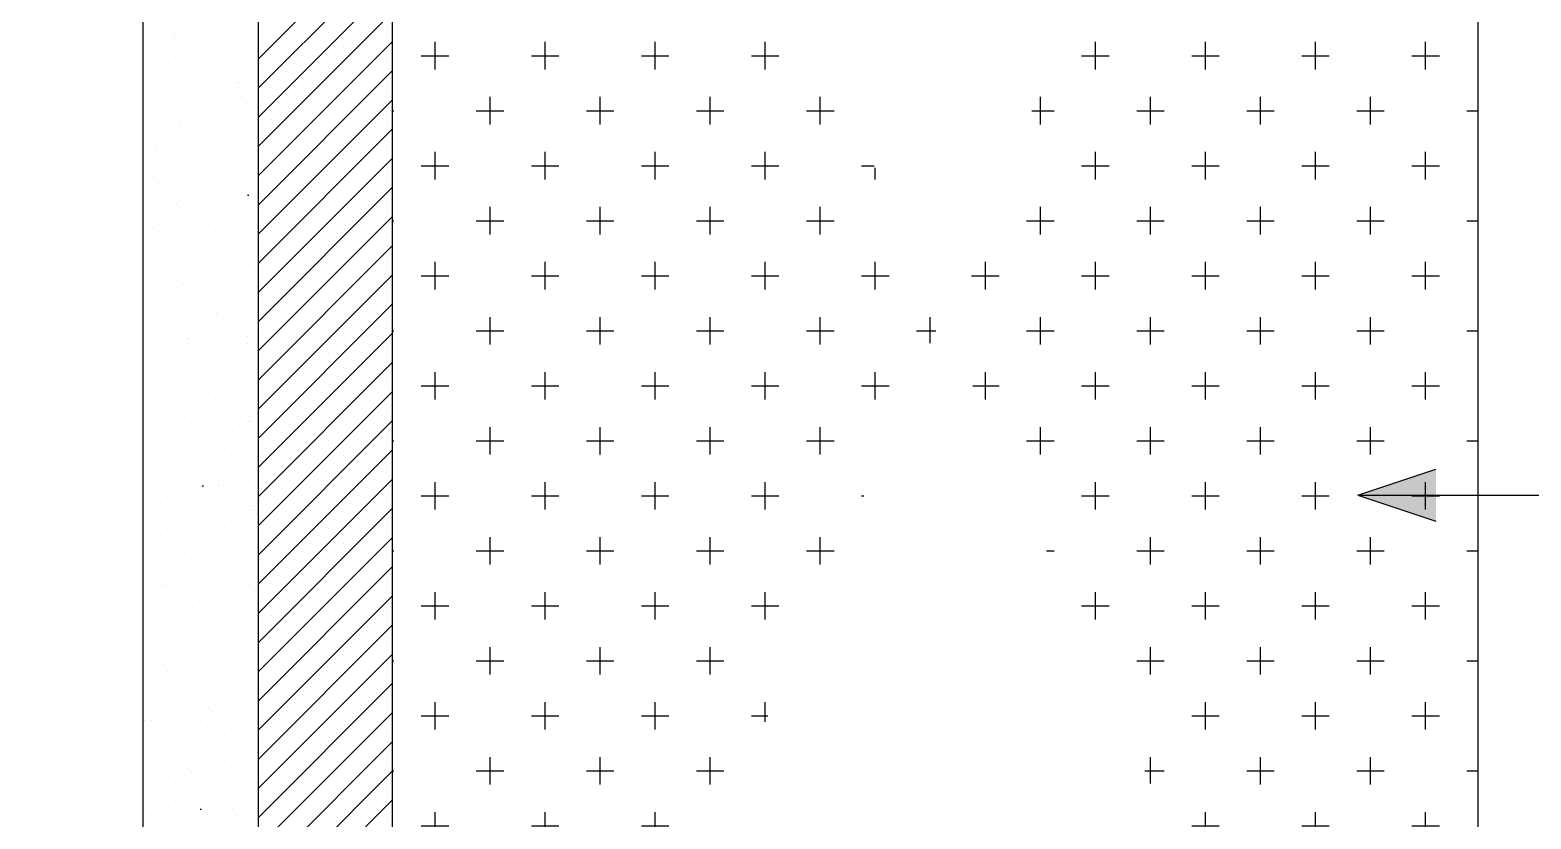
# Model space of a CAD drawing. Header units: millimetres. Extents: x 962 to 8486, y 785 to 4222.
# Drawn here: x 2579.4 to 2690.5, y 1803 to 1861.4 of the extents above; entities that cross this region are included whole.
import ezdxf

# ---------------------------------------------------------------- set-up
doc = ezdxf.new("R2010")
doc.units = ezdxf.units.MM
doc.linetypes.add('DASHED', pattern=[19.05, 12.7, -6.35])
doc.linetypes.add('SOLID_LINE', pattern=[0])
for name, color, linetype in [('AHAT', 3, 'Continuous'), ('KIRMIM', 1, 'Continuous'), ('MIMARI', 2, 'SOLID_LINE')]:
    doc.layers.add(name, color=color, linetype=linetype)

msp = doc.modelspace()

# ---------------------------------------------------------------- hatches: boundary and pattern name
at = {"layer": 'AHAT', "linetype": 'Continuous'}
h = msp.add_hatch(dxfattribs=at)
h.set_pattern_fill('AR-SAND,_I', color=256, scale=8.148699, style=2)
h.set_pattern_definition([(37.5, (-3886.193, -839.677), (-0.513314, 15.701106), [0, -12.386022, 0, -13.852788, 0, -13.241635]), (7.5, (-3886.193, -839.677), (14.42138, 22.99682), [0, -6.681933, 0, -11.163717, 0, -4.278067]), (327.5, (-3896.216, -839.677), (25.376204, 0.046114), [0, -4.07435, 0, -14.667658, 0, -19.149442]), (317.5, (-3896.216, -839.677), (24.49602, 7.151914), [0, -2.037175, 0, -9.615464, 0, -11.000743])])
edge = h.paths.add_edge_path()
edge.add_line((2587.705, 1752.772), (2596.239, 1752.772))
edge.add_line((2579.354, 1762.52), (2579.354, 1752.772))
edge.add_line((2579.354, 1762.52), (2587.705, 1762.52))
edge.add_line((2587.705, 1937.421), (2596.239, 1937.421))
edge.add_line((2579.354, 1752.772), (2587.705, 1752.772))
edge.add_line((2587.705, 1937.421), (2587.705, 1752.772))
edge.add_line((2596.239, 1937.421), (2596.239, 1753.001))
at = {"layer": 'KIRMIM', "linetype": 'Continuous'}
h = msp.add_hatch(dxfattribs=at)
h.set_pattern_fill('CROSS,_I', color=256, scale=16.297397, style=2)
h.set_pattern_definition([(0, (-3886.1927, -845.8342), (4.0743493, 4.0743493), [2.0371747, -6.111524]), (90, (-3885.174, -846.8528), (-4.0743493, 4.0743493), [2.0371747, -6.111524])])
edge = h.paths.add_edge_path()
edge.add_line((2686.552, 1931.264), (2686.552, 1751.38))
edge.add_line((2606.175, 1931.264), (2606.175, 1746.844))
at = {"layer": 'MIMARI', "linetype": 'Continuous'}
msp.add_hatch(color=256, dxfattribs=at).paths.add_polyline_path([(2683.45, 1825.06), (2683.45, 1828.909), (2677.674, 1826.984)])

# ---------------------------------------------------------------- linework, layer by layer
at = {"layer": 'AHAT', "linetype": 'Continuous'}
msp.add_line((2686.552, 1889.978), (2686.552, 1691.168), dxfattribs=at)
at = {"layer": 'KIRMIM', "linetype": 'DASHED', "ltscale": 100}
for p, q in [((2587.705, 1928.798), (2587.705, 1752.772)), ((2596.239, 1928.798), (2596.239, 1753.001))]:
    msp.add_line(p, q, dxfattribs=at)
at = {"layer": 'MIMARI', "linetype": 'DASHED', "ltscale": 100}
msp.add_line((2606.175, 1928.798), (2606.175, 1753.001), dxfattribs=at)
at = {"layer": 'MIMARI', "linetype": 'Continuous'}
for p, q in [((2686.552, 1928.798), (2686.552, 1757.537)), ((2596.239, 1859.281), (2606.175, 1869.217)), ((2596.239, 1857.12), (2606.175, 1867.057)), ((2596.239, 1854.96), (2606.175, 1864.896)), ((2596.239, 1852.799), (2606.175, 1862.735)), ((2592.283, 1861.433), (2592.283, 1861.433)), ((2587.896, 1860.856), (2587.896, 1860.856)), ((2588.744, 1860.967), (2588.744, 1860.967)), ((2590.046, 1860.914), (2590.046, 1860.914)), ((2590.069, 1861.142), (2590.069, 1861.142)), ((2590.355, 1860.56), (2590.355, 1860.56)), ((2591.446, 1861.056), (2591.446, 1861.056)), ((2594.757, 1860.718), (2594.757, 1860.718)), ((2596.239, 1850.638), (2606.175, 1860.574)), ((2597.138, 1861.26), (2597.138, 1861.26)), ((2599.299, 1861.26), (2599.299, 1861.26)), ((2601.459, 1861.26), (2601.459, 1861.26)), ((2603.62, 1861.26), (2603.62, 1861.26)), ((2605.781, 1861.26), (2605.781, 1861.26)), ((2591.668, 1859.427), (2591.668, 1859.427)), ((2598.218, 1860.18), (2598.218, 1860.18)), ((2600.379, 1860.18), (2600.379, 1860.18)), ((2602.54, 1860.18), (2602.54, 1860.18)), ((2604.7, 1860.18), (2604.7, 1860.18)), ((2588.39, 1859.052), (2588.39, 1859.052)), ((2589.601, 1858.989), (2589.601, 1858.989)), ((2590.288, 1858.551), (2590.288, 1858.551)), ((2591.969, 1859.152), (2591.969, 1859.152)), ((2592.656, 1859.106), (2592.656, 1859.106)), ((2594.676, 1858.998), (2594.676, 1858.998)), ((2595.363, 1858.561), (2595.363, 1858.561)), ((2596.239, 1848.477), (2606.175, 1858.414)), ((2597.138, 1859.1), (2597.138, 1859.1)), ((2599.299, 1859.1), (2599.299, 1859.1)), ((2601.459, 1859.1), (2601.459, 1859.1)), ((2603.62, 1859.1), (2603.62, 1859.1)), ((2605.781, 1859.1), (2605.781, 1859.1)), ((2590.458, 1857.419), (2590.458, 1857.419)), ((2591.572, 1857.12), (2591.572, 1857.12)), ((2592.762, 1856.975), (2592.762, 1856.975)), ((2593.387, 1857.853), (2593.387, 1857.853)), ((2593.785, 1857.412), (2593.785, 1857.412)), ((2594.634, 1857.523), (2594.634, 1857.523)), ((2594.859, 1857.578), (2594.859, 1857.578)), ((2595.959, 1857.698), (2595.959, 1857.698)), ((2598.218, 1858.019), (2598.218, 1858.019)), ((2600.379, 1858.019), (2600.379, 1858.019)), ((2602.54, 1858.019), (2602.54, 1858.019)), ((2604.7, 1858.019), (2604.7, 1858.019)), ((2588.487, 1856.423), (2588.487, 1856.423)), ((2588.492, 1855.911), (2588.492, 1855.911)), ((2589.398, 1856.834), (2589.398, 1856.834)), ((2590.247, 1856.946), (2590.247, 1856.946)), ((2592.758, 1855.966), (2592.758, 1855.966)), ((2595.009, 1856.367), (2595.009, 1856.367)), ((2595.309, 1856.091), (2595.309, 1856.091)), ((2596.239, 1846.317), (2606.175, 1856.253)), ((2597.138, 1856.939), (2597.138, 1856.939)), ((2598.218, 1855.859), (2598.218, 1855.859)), ((2599.299, 1856.939), (2599.299, 1856.939)), ((2600.379, 1855.859), (2600.379, 1855.859)), ((2601.459, 1856.939), (2601.459, 1856.939)), ((2602.54, 1855.859), (2602.54, 1855.859)), ((2603.62, 1856.939), (2603.62, 1856.939)), ((2604.7, 1855.859), (2604.7, 1855.859)), ((2605.781, 1856.939), (2605.781, 1856.939)), ((2590.109, 1854.936), (2590.109, 1854.936)), ((2590.917, 1854.908), (2590.917, 1854.908)), ((2595.992, 1854.917), (2595.992, 1854.917)), ((2597.138, 1854.778), (2597.138, 1854.778)), ((2599.299, 1854.778), (2599.299, 1854.778)), ((2601.459, 1854.778), (2601.459, 1854.778)), ((2603.62, 1854.778), (2603.62, 1854.778)), ((2605.781, 1854.778), (2605.781, 1854.778)), ((2590.41, 1854.661), (2590.41, 1854.661)), ((2590.56, 1854.279), (2590.56, 1854.279)), ((2591.604, 1854.47), (2591.604, 1854.47)), ((2594.962, 1854.438), (2594.962, 1854.438)), ((2596.239, 1844.156), (2606.175, 1854.092)), ((2598.218, 1853.698), (2598.218, 1853.698)), ((2600.379, 1853.698), (2600.379, 1853.698)), ((2602.54, 1853.698), (2602.54, 1853.698)), ((2604.7, 1853.698), (2604.7, 1853.698)), ((2588.595, 1852.771), (2588.595, 1852.771)), ((2589.003, 1852.885), (2589.003, 1852.885)), ((2590.901, 1852.812), (2590.901, 1852.812)), ((2591.749, 1852.924), (2591.749, 1852.924)), ((2591.828, 1853.362), (2591.828, 1853.362)), ((2592.861, 1852.826), (2592.861, 1852.826)), ((2593.074, 1853.098), (2593.074, 1853.098)), ((2594.078, 1852.894), (2594.078, 1852.894)), ((2595.288, 1853.39), (2595.288, 1853.39)), ((2596.136, 1853.501), (2596.136, 1853.501)), ((2597.138, 1852.617), (2597.138, 1852.617)), ((2599.299, 1852.617), (2599.299, 1852.617)), ((2601.459, 1852.617), (2601.459, 1852.617)), ((2603.62, 1852.617), (2603.62, 1852.617)), ((2605.781, 1852.617), (2605.781, 1852.617)), ((2588.687, 1852.521), (2588.687, 1852.521)), ((2593.45, 1851.875), (2593.45, 1851.875)), ((2593.75, 1851.6), (2593.75, 1851.6)), ((2596.239, 1841.995), (2606.175, 1851.931)), ((2598.218, 1851.537), (2598.218, 1851.537)), ((2600.379, 1851.537), (2600.379, 1851.537)), ((2602.54, 1851.537), (2602.54, 1851.537)), ((2604.7, 1851.537), (2604.7, 1851.537)), ((2587.845, 1850.38), (2587.845, 1850.38)), ((2588.551, 1850.445), (2588.551, 1850.445)), ((2590.663, 1851.139), (2590.663, 1851.139)), ((2592.233, 1850.827), (2592.233, 1850.827)), ((2592.92, 1850.389), (2592.92, 1850.389)), ((2595.065, 1851.298), (2595.065, 1851.298)), ((2597.138, 1850.457), (2597.138, 1850.457)), ((2599.299, 1850.457), (2599.299, 1850.457)), ((2601.459, 1850.457), (2601.459, 1850.457)), ((2603.62, 1850.457), (2603.62, 1850.457)), ((2605.781, 1850.457), (2605.781, 1850.457)), ((2588.698, 1849.631), (2588.698, 1849.631)), ((2588.851, 1850.17), (2588.851, 1850.17)), ((2592.964, 1849.685), (2592.964, 1849.685)), ((2595.168, 1850.301), (2595.168, 1850.301)), ((2596.239, 1839.834), (2606.175, 1849.771)), ((2598.218, 1849.376), (2598.218, 1849.376)), ((2600.379, 1849.376), (2600.379, 1849.376)), ((2602.54, 1849.376), (2602.54, 1849.376)), ((2604.7, 1849.376), (2604.7, 1849.376)), ((2588.017, 1848.213), (2588.017, 1848.213)), ((2588.865, 1848.324), (2588.865, 1848.324)), ((2590.19, 1848.499), (2590.19, 1848.499)), ((2590.269, 1848.87), (2590.269, 1848.87)), ((2590.319, 1848.804), (2590.319, 1848.804)), ((2592.404, 1848.79), (2592.404, 1848.79)), ((2593.252, 1848.902), (2593.252, 1848.902)), ((2594.577, 1849.076), (2594.577, 1849.076)), ((2595.167, 1848.157), (2595.167, 1848.157)), ((2595.394, 1848.813), (2595.394, 1848.813)), ((2597.138, 1848.296), (2597.138, 1848.296)), ((2599.299, 1848.296), (2599.299, 1848.296)), ((2601.459, 1848.296), (2601.459, 1848.296)), ((2603.62, 1848.296), (2603.62, 1848.296)), ((2605.781, 1848.296), (2605.781, 1848.296)), ((2590.766, 1847.999), (2590.766, 1847.999)), ((2591.891, 1847.384), (2591.891, 1847.384)), ((2592.191, 1847.109), (2592.191, 1847.109)), ((2596.239, 1837.674), (2606.175, 1847.61)), ((2598.218, 1847.216), (2598.218, 1847.216)), ((2600.379, 1847.216), (2600.379, 1847.216)), ((2602.54, 1847.216), (2602.54, 1847.216)), ((2604.7, 1847.216), (2604.7, 1847.216)), ((2588.474, 1846.737), (2588.474, 1846.737)), ((2588.8, 1846.491), (2588.8, 1846.491)), ((2589.161, 1846.299), (2589.161, 1846.299)), ((2593.066, 1846.545), (2593.066, 1846.545)), ((2593.549, 1846.746), (2593.549, 1846.746)), ((2594.237, 1846.308), (2594.237, 1846.308)), ((2597.138, 1846.135), (2597.138, 1846.135)), ((2599.299, 1846.135), (2599.299, 1846.135)), ((2601.459, 1846.135), (2601.459, 1846.135)), ((2603.62, 1846.135), (2603.62, 1846.135)), ((2605.781, 1846.135), (2605.781, 1846.135)), ((2590.868, 1844.859), (2590.868, 1844.859)), ((2593.609, 1845.81), (2593.609, 1845.81)), ((2593.906, 1844.769), (2593.906, 1844.769)), ((2594.755, 1844.88), (2594.755, 1844.88)), ((2595.27, 1845.017), (2595.27, 1845.017)), ((2596.08, 1845.055), (2596.08, 1845.055)), ((2596.239, 1835.513), (2606.175, 1845.449)), ((2598.218, 1845.055), (2598.218, 1845.055)), ((2600.379, 1845.055), (2600.379, 1845.055)), ((2602.54, 1845.055), (2602.54, 1845.055)), ((2604.7, 1845.055), (2604.7, 1845.055)), ((2588.71, 1844.379), (2588.71, 1844.379)), ((2589.519, 1844.191), (2589.519, 1844.191)), ((2590.368, 1844.303), (2590.368, 1844.303)), ((2591.635, 1844.723), (2591.635, 1844.723)), ((2591.693, 1844.477), (2591.693, 1844.477)), ((2595.231, 1844.323), (2595.231, 1844.323)), ((2595.532, 1844.048), (2595.532, 1844.048)), ((2597.138, 1843.974), (2597.138, 1843.974)), ((2599.299, 1843.974), (2599.299, 1843.974)), ((2601.459, 1843.974), (2601.459, 1843.974)), ((2603.62, 1843.974), (2603.62, 1843.974)), ((2605.781, 1843.974), (2605.781, 1843.974)), ((2588.903, 1843.351), (2588.903, 1843.351)), ((2589.79, 1842.656), (2589.79, 1842.656)), ((2590.332, 1842.893), (2590.332, 1842.893)), ((2590.633, 1842.617), (2590.633, 1842.617)), ((2593.169, 1843.405), (2593.169, 1843.405)), ((2594.866, 1842.665), (2594.866, 1842.665)), ((2596.239, 1833.352), (2606.175, 1843.288)), ((2598.218, 1842.894), (2598.218, 1842.894)), ((2600.379, 1842.894), (2600.379, 1842.894)), ((2602.54, 1842.894), (2602.54, 1842.894)), ((2604.7, 1842.894), (2604.7, 1842.894)), ((2590.478, 1842.218), (2590.478, 1842.218)), ((2590.971, 1841.718), (2590.971, 1841.718)), ((2595.373, 1841.877), (2595.373, 1841.877)), ((2595.553, 1842.227), (2595.553, 1842.227)), ((2597.138, 1841.814), (2597.138, 1841.814)), ((2599.299, 1841.814), (2599.299, 1841.814)), ((2601.459, 1841.814), (2601.459, 1841.814)), ((2603.62, 1841.814), (2603.62, 1841.814)), ((2605.781, 1841.814), (2605.781, 1841.814)), ((2587.876, 1840.633), (2587.876, 1840.633)), ((2592.05, 1841.318), (2592.05, 1841.318)), ((2592.952, 1840.642), (2592.952, 1840.642)), ((2593.195, 1840.455), (2593.195, 1840.455)), ((2595.409, 1840.747), (2595.409, 1840.747)), ((2596.239, 1831.191), (2606.175, 1841.128)), ((2598.218, 1840.733), (2598.218, 1840.733)), ((2600.379, 1840.733), (2600.379, 1840.733)), ((2602.54, 1840.733), (2602.54, 1840.733)), ((2604.7, 1840.733), (2604.7, 1840.733)), ((2588.808, 1839.878), (2588.808, 1839.878)), ((2589.006, 1840.21), (2589.006, 1840.21)), ((2591.022, 1840.169), (2591.022, 1840.169)), ((2591.87, 1840.281), (2591.87, 1840.281)), ((2593.272, 1840.265), (2593.272, 1840.265)), ((2593.673, 1839.832), (2593.673, 1839.832)), ((2593.973, 1839.557), (2593.973, 1839.557)), ((2597.138, 1839.653), (2597.138, 1839.653)), ((2599.299, 1839.653), (2599.299, 1839.653)), ((2601.459, 1839.653), (2601.459, 1839.653)), ((2603.62, 1839.653), (2603.62, 1839.653)), ((2605.781, 1839.653), (2605.781, 1839.653)), ((2588.773, 1838.401), (2588.773, 1838.401)), ((2589.074, 1838.126), (2589.074, 1838.126)), ((2591.074, 1838.578), (2591.074, 1838.578)), ((2591.107, 1838.575), (2591.107, 1838.575)), ((2591.794, 1838.137), (2591.794, 1838.137)), ((2595.391, 1838.257), (2595.391, 1838.257)), ((2595.475, 1838.737), (2595.475, 1838.737)), ((2596.182, 1838.584), (2596.182, 1838.584)), ((2596.239, 1829.031), (2606.175, 1838.967)), ((2598.218, 1838.573), (2598.218, 1838.573)), ((2600.379, 1838.573), (2600.379, 1838.573)), ((2602.54, 1838.573), (2602.54, 1838.573)), ((2604.7, 1838.573), (2604.7, 1838.573)), ((2589.108, 1837.07), (2589.108, 1837.07)), ((2593.374, 1837.125), (2593.374, 1837.125)), ((2597.138, 1837.492), (2597.138, 1837.492)), ((2599.299, 1837.492), (2599.299, 1837.492)), ((2601.459, 1837.492), (2601.459, 1837.492)), ((2603.62, 1837.492), (2603.62, 1837.492)), ((2605.781, 1837.492), (2605.781, 1837.492)), ((2589.193, 1836.552), (2589.193, 1836.552)), ((2590.311, 1835.856), (2590.311, 1835.856)), ((2590.492, 1836.827), (2590.492, 1836.827)), ((2592.525, 1836.147), (2592.525, 1836.147)), ((2593.373, 1836.259), (2593.373, 1836.259)), ((2594.268, 1836.561), (2594.268, 1836.561)), ((2594.698, 1836.433), (2594.698, 1836.433)), ((2596.239, 1826.87), (2606.175, 1836.806)), ((2598.218, 1836.412), (2598.218, 1836.412)), ((2600.379, 1836.412), (2600.379, 1836.412)), ((2602.54, 1836.412), (2602.54, 1836.412)), ((2604.7, 1836.412), (2604.7, 1836.412)), ((2588.138, 1835.57), (2588.138, 1835.57)), ((2588.986, 1835.681), (2588.986, 1835.681)), ((2591.176, 1835.438), (2591.176, 1835.438)), ((2592.114, 1835.341), (2592.114, 1835.341)), ((2592.414, 1835.065), (2592.414, 1835.065)), ((2595.578, 1835.597), (2595.578, 1835.597)), ((2597.138, 1835.331), (2597.138, 1835.331)), ((2599.299, 1835.331), (2599.299, 1835.331)), ((2601.459, 1835.331), (2601.459, 1835.331)), ((2603.62, 1835.331), (2603.62, 1835.331)), ((2605.781, 1835.331), (2605.781, 1835.331)), ((2588.035, 1834.047), (2588.035, 1834.047)), ((2589.211, 1833.93), (2589.211, 1833.93)), ((2592.423, 1834.494), (2592.423, 1834.494)), ((2593.11, 1834.056), (2593.11, 1834.056)), ((2593.477, 1833.984), (2593.477, 1833.984)), ((2593.832, 1833.766), (2593.832, 1833.766)), ((2596.239, 1824.709), (2606.175, 1834.645)), ((2598.218, 1834.251), (2598.218, 1834.251)), ((2600.379, 1834.251), (2600.379, 1834.251)), ((2602.54, 1834.251), (2602.54, 1834.251)), ((2604.7, 1834.251), (2604.7, 1834.251)), ((2597.138, 1833.171), (2597.138, 1833.171)), ((2599.299, 1833.171), (2599.299, 1833.171)), ((2601.459, 1833.171), (2601.459, 1833.171)), ((2603.62, 1833.171), (2603.62, 1833.171)), ((2605.781, 1833.171), (2605.781, 1833.171)), ((2588.933, 1832.336), (2588.933, 1832.336)), ((2589.64, 1831.548), (2589.64, 1831.548)), ((2590.489, 1831.66), (2590.489, 1831.66)), ((2590.509, 1832.471), (2590.509, 1832.471)), ((2591.279, 1832.298), (2591.279, 1832.298)), ((2591.814, 1831.834), (2591.814, 1831.834)), ((2594.027, 1832.126), (2594.027, 1832.126)), ((2594.876, 1832.237), (2594.876, 1832.237)), ((2595.454, 1832.28), (2595.454, 1832.28)), ((2595.584, 1832.48), (2595.584, 1832.48)), ((2595.681, 1832.456), (2595.681, 1832.456)), ((2595.754, 1832.004), (2595.754, 1832.004)), ((2596.201, 1832.412), (2596.201, 1832.412)), ((2596.239, 1822.548), (2606.175, 1832.485)), ((2598.218, 1832.09), (2598.218, 1832.09)), ((2600.379, 1832.09), (2600.379, 1832.09)), ((2602.54, 1832.09), (2602.54, 1832.09)), ((2604.7, 1832.09), (2604.7, 1832.09)), ((2588.664, 1830.404), (2588.664, 1830.404)), ((2589.314, 1830.79), (2589.314, 1830.79)), ((2590.555, 1830.849), (2590.555, 1830.849)), ((2590.855, 1830.574), (2590.855, 1830.574)), ((2593.58, 1830.844), (2593.58, 1830.844)), ((2593.739, 1830.413), (2593.739, 1830.413)), ((2596.239, 1820.388), (2606.175, 1830.324)), ((2597.138, 1831.01), (2597.138, 1831.01)), ((2599.299, 1831.01), (2599.299, 1831.01)), ((2601.459, 1831.01), (2601.459, 1831.01)), ((2603.62, 1831.01), (2603.62, 1831.01)), ((2605.781, 1831.01), (2605.781, 1831.01)), ((2589.351, 1829.966), (2589.351, 1829.966)), ((2592.273, 1829.275), (2592.273, 1829.275)), ((2594.426, 1829.975), (2594.426, 1829.975)), ((2595.783, 1829.316), (2595.783, 1829.316)), ((2598.218, 1829.93), (2598.218, 1829.93)), ((2600.379, 1829.93), (2600.379, 1829.93)), ((2602.54, 1829.93), (2602.54, 1829.93)), ((2604.7, 1829.93), (2604.7, 1829.93)), ((2591.382, 1829.157), (2591.382, 1829.157)), ((2591.825, 1828.389), (2591.825, 1828.389)), ((2595.53, 1828.104), (2595.53, 1828.104)), ((2596.239, 1818.227), (2606.175, 1828.163)), ((2597.138, 1828.849), (2597.138, 1828.849)), ((2599.299, 1828.849), (2599.299, 1828.849)), ((2601.459, 1828.849), (2601.459, 1828.849)), ((2603.62, 1828.849), (2603.62, 1828.849)), ((2605.781, 1828.849), (2605.781, 1828.849)), ((2677.674, 1826.984), (2683.45, 1828.909)), ((2588.929, 1827.235), (2588.929, 1827.235)), ((2589.416, 1827.649), (2589.416, 1827.649)), ((2591.143, 1827.526), (2591.143, 1827.526)), ((2591.991, 1827.638), (2591.991, 1827.638)), ((2593.316, 1827.812), (2593.316, 1827.812)), ((2593.682, 1827.704), (2593.682, 1827.704)), ((2593.895, 1827.788), (2593.895, 1827.788)), ((2594.196, 1827.513), (2594.196, 1827.513)), ((2598.218, 1827.769), (2598.218, 1827.769)), ((2600.379, 1827.769), (2600.379, 1827.769)), ((2602.54, 1827.769), (2602.54, 1827.769)), ((2604.7, 1827.769), (2604.7, 1827.769)), ((2677.674, 1826.984), (2712.988, 1826.984)), ((2677.674, 1826.984), (2683.45, 1825.06)), ((2588.996, 1826.358), (2588.996, 1826.358)), ((2589.296, 1826.083), (2589.296, 1826.083)), ((2589.98, 1826.322), (2589.98, 1826.322)), ((2590.667, 1825.885), (2590.667, 1825.885)), ((2591.484, 1826.017), (2591.484, 1826.017)), ((2595.055, 1826.332), (2595.055, 1826.332)), ((2595.613, 1826.214), (2595.613, 1826.214)), ((2595.742, 1825.894), (2595.742, 1825.894)), ((2595.886, 1826.176), (2595.886, 1826.176)), ((2596.239, 1816.066), (2606.175, 1826.002)), ((2597.138, 1826.688), (2597.138, 1826.688)), ((2599.299, 1826.688), (2599.299, 1826.688)), ((2601.459, 1826.688), (2601.459, 1826.688)), ((2603.62, 1826.688), (2603.62, 1826.688)), ((2605.781, 1826.688), (2605.781, 1826.688)), ((2590.714, 1824.784), (2590.714, 1824.784)), ((2598.218, 1825.608), (2598.218, 1825.608)), ((2600.379, 1825.608), (2600.379, 1825.608)), ((2602.54, 1825.608), (2602.54, 1825.608)), ((2604.7, 1825.608), (2604.7, 1825.608)), ((2588.066, 1824.299), (2588.066, 1824.299)), ((2589.519, 1824.509), (2589.519, 1824.509)), ((2593.141, 1824.308), (2593.141, 1824.308)), ((2593.785, 1824.564), (2593.785, 1824.564)), ((2594.819, 1823.79), (2594.819, 1823.79)), ((2596.239, 1813.905), (2606.175, 1823.842)), ((2597.138, 1824.528), (2597.138, 1824.528)), ((2599.299, 1824.528), (2599.299, 1824.528)), ((2601.459, 1824.528), (2601.459, 1824.528)), ((2603.62, 1824.528), (2603.62, 1824.528)), ((2605.781, 1824.528), (2605.781, 1824.528)), ((2588.259, 1822.927), (2588.259, 1822.927)), ((2589.107, 1823.038), (2589.107, 1823.038)), ((2590.432, 1823.213), (2590.432, 1823.213)), ((2591.587, 1822.877), (2591.587, 1822.877)), ((2592.336, 1823.297), (2592.336, 1823.297)), ((2592.637, 1823.022), (2592.637, 1823.022)), ((2592.646, 1823.504), (2592.646, 1823.504)), ((2593.494, 1823.616), (2593.494, 1823.616)), ((2595.989, 1823.036), (2595.989, 1823.036)), ((2598.218, 1823.447), (2598.218, 1823.447)), ((2600.379, 1823.447), (2600.379, 1823.447)), ((2602.54, 1823.447), (2602.54, 1823.447)), ((2604.7, 1823.447), (2604.7, 1823.447)), ((2587.738, 1821.592), (2587.738, 1821.592)), ((2591.296, 1822.241), (2591.296, 1822.241)), ((2591.983, 1821.804), (2591.983, 1821.804)), ((2593.888, 1821.423), (2593.888, 1821.423)), ((2594.055, 1821.723), (2594.055, 1821.723)), ((2596.239, 1811.745), (2606.175, 1821.681)), ((2597.138, 1822.367), (2597.138, 1822.367)), ((2599.299, 1822.367), (2599.299, 1822.367)), ((2601.459, 1822.367), (2601.459, 1822.367)), ((2603.62, 1822.367), (2603.62, 1822.367)), ((2605.781, 1822.367), (2605.781, 1822.367)), ((2589.622, 1821.369), (2589.622, 1821.369)), ((2598.218, 1821.287), (2598.218, 1821.287)), ((2600.379, 1821.287), (2600.379, 1821.287)), ((2602.54, 1821.287), (2602.54, 1821.287)), ((2604.7, 1821.287), (2604.7, 1821.287)), ((2589.155, 1820.292), (2589.155, 1820.292)), ((2589.382, 1820.218), (2589.382, 1820.218)), ((2591.69, 1819.737), (2591.69, 1819.737)), ((2591.935, 1819.191), (2591.935, 1819.191)), ((2594.148, 1819.483), (2594.148, 1819.483)), ((2594.458, 1820.227), (2594.458, 1820.227)), ((2594.997, 1819.594), (2594.997, 1819.594)), ((2595.677, 1820.236), (2595.677, 1820.236)), ((2595.977, 1819.961), (2595.977, 1819.961)), ((2596.091, 1819.895), (2596.091, 1819.895)), ((2596.239, 1809.584), (2606.175, 1819.52)), ((2597.138, 1820.206), (2597.138, 1820.206)), ((2599.299, 1820.206), (2599.299, 1820.206)), ((2601.459, 1820.206), (2601.459, 1820.206)), ((2603.62, 1820.206), (2603.62, 1820.206)), ((2605.781, 1820.206), (2605.781, 1820.206)), ((2589.724, 1818.229), (2589.724, 1818.229)), ((2589.761, 1818.905), (2589.761, 1818.905)), ((2590.61, 1819.017), (2590.61, 1819.017)), ((2590.778, 1818.806), (2590.778, 1818.806)), ((2591.078, 1818.531), (2591.078, 1818.531)), ((2592.612, 1818.16), (2592.612, 1818.16)), ((2593.99, 1818.283), (2593.99, 1818.283)), ((2598.218, 1819.126), (2598.218, 1819.126)), ((2600.379, 1819.126), (2600.379, 1819.126)), ((2602.54, 1819.126), (2602.54, 1819.126)), ((2604.7, 1819.126), (2604.7, 1819.126)), ((2588.224, 1817.713), (2588.224, 1817.713)), ((2592.496, 1817.231), (2592.496, 1817.231)), ((2593.3, 1817.723), (2593.3, 1817.723)), ((2596.239, 1807.423), (2606.175, 1817.359)), ((2597.138, 1818.045), (2597.138, 1818.045)), ((2598.218, 1816.965), (2598.218, 1816.965)), ((2599.299, 1818.045), (2599.299, 1818.045)), ((2600.379, 1816.965), (2600.379, 1816.965)), ((2601.459, 1818.045), (2601.459, 1818.045)), ((2602.54, 1816.965), (2602.54, 1816.965)), ((2603.62, 1818.045), (2603.62, 1818.045)), ((2604.7, 1816.965), (2604.7, 1816.965)), ((2605.781, 1818.045), (2605.781, 1818.045)), ((2590.699, 1816.137), (2590.699, 1816.137)), ((2591.792, 1816.597), (2591.792, 1816.597)), ((2595.774, 1816.146), (2595.774, 1816.146)), ((2596.194, 1816.755), (2596.194, 1816.755)), ((2597.138, 1815.885), (2597.138, 1815.885)), ((2599.299, 1815.885), (2599.299, 1815.885)), ((2601.459, 1815.885), (2601.459, 1815.885)), ((2603.62, 1815.885), (2603.62, 1815.885)), ((2605.781, 1815.885), (2605.781, 1815.885)), ((2589.827, 1815.089), (2589.827, 1815.089)), ((2591.264, 1814.883), (2591.264, 1814.883)), ((2592.112, 1814.995), (2592.112, 1814.995)), ((2593.437, 1815.169), (2593.437, 1815.169)), ((2594.093, 1815.143), (2594.093, 1815.143)), ((2594.118, 1815.745), (2594.118, 1815.745)), ((2594.418, 1815.47), (2594.418, 1815.47)), ((2595.651, 1815.461), (2595.651, 1815.461)), ((2596.239, 1805.262), (2606.175, 1815.199)), ((2598.218, 1814.804), (2598.218, 1814.804)), ((2600.379, 1814.804), (2600.379, 1814.804)), ((2602.54, 1814.804), (2602.54, 1814.804)), ((2604.7, 1814.804), (2604.7, 1814.804)), ((2587.725, 1814.417), (2587.725, 1814.417)), ((2588.853, 1814.07), (2588.853, 1814.07)), ((2589.05, 1814.592), (2589.05, 1814.592)), ((2589.219, 1814.315), (2589.219, 1814.315)), ((2589.519, 1814.039), (2589.519, 1814.039)), ((2589.541, 1813.632), (2589.541, 1813.632)), ((2593.929, 1814.079), (2593.929, 1814.079)), ((2594.616, 1813.642), (2594.616, 1813.642)), ((2595.836, 1814.171), (2595.836, 1814.171)), ((2597.138, 1813.724), (2597.138, 1813.724)), ((2599.299, 1813.724), (2599.299, 1813.724)), ((2601.459, 1813.724), (2601.459, 1813.724)), ((2603.62, 1813.724), (2603.62, 1813.724)), ((2605.781, 1813.724), (2605.781, 1813.724)), ((2587.726, 1813.476), (2587.726, 1813.476)), ((2590.937, 1812.74), (2590.937, 1812.74)), ((2591.895, 1813.456), (2591.895, 1813.456)), ((2596.239, 1803.102), (2606.175, 1813.038)), ((2598.218, 1812.644), (2598.218, 1812.644)), ((2600.379, 1812.644), (2600.379, 1812.644)), ((2602.54, 1812.644), (2602.54, 1812.644)), ((2604.7, 1812.644), (2604.7, 1812.644)), ((2589.93, 1811.948), (2589.93, 1811.948)), ((2592.015, 1812.056), (2592.015, 1812.056)), ((2594.196, 1812.003), (2594.196, 1812.003)), ((2597.138, 1811.563), (2597.138, 1811.563)), ((2599.299, 1811.563), (2599.299, 1811.563)), ((2601.459, 1811.563), (2601.459, 1811.563)), ((2603.62, 1811.563), (2603.62, 1811.563)), ((2605.781, 1811.563), (2605.781, 1811.563)), ((2587.829, 1810.336), (2587.829, 1810.336)), ((2589.228, 1810.395), (2589.228, 1810.395)), ((2590.553, 1810.57), (2590.553, 1810.57)), ((2591.998, 1810.316), (2591.998, 1810.316)), ((2592.559, 1811.254), (2592.559, 1811.254)), ((2592.767, 1810.861), (2592.767, 1810.861)), ((2592.859, 1810.979), (2592.859, 1810.979)), ((2593.615, 1810.973), (2593.615, 1810.973)), ((2594.94, 1811.147), (2594.94, 1811.147)), ((2596.239, 1800.941), (2606.175, 1810.877)), ((2598.218, 1810.483), (2598.218, 1810.483)), ((2600.379, 1810.483), (2600.379, 1810.483)), ((2602.54, 1810.483), (2602.54, 1810.483)), ((2604.7, 1810.483), (2604.7, 1810.483)), ((2587.96, 1809.548), (2587.96, 1809.548)), ((2588.38, 1810.284), (2588.38, 1810.284)), ((2590.17, 1809.989), (2590.17, 1809.989)), ((2590.857, 1809.551), (2590.857, 1809.551)), ((2594.277, 1809.679), (2594.277, 1809.679)), ((2595.245, 1809.998), (2595.245, 1809.998)), ((2595.932, 1809.561), (2595.932, 1809.561)), ((2597.138, 1809.402), (2597.138, 1809.402)), ((2599.299, 1809.402), (2599.299, 1809.402)), ((2601.459, 1809.402), (2601.459, 1809.402)), ((2603.62, 1809.402), (2603.62, 1809.402)), ((2605.781, 1809.402), (2605.781, 1809.402)), ((2589.378, 1808.249), (2589.378, 1808.249)), ((2590.032, 1808.808), (2590.032, 1808.808)), ((2594.298, 1808.863), (2594.298, 1808.863)), ((2595.899, 1808.193), (2595.899, 1808.193)), ((2596.239, 1798.78), (2606.175, 1808.716)), ((2598.218, 1808.322), (2598.218, 1808.322)), ((2600.379, 1808.322), (2600.379, 1808.322)), ((2602.54, 1808.322), (2602.54, 1808.322)), ((2604.7, 1808.322), (2604.7, 1808.322)), ((2587.931, 1807.196), (2587.931, 1807.196)), ((2588.256, 1807.966), (2588.256, 1807.966)), ((2592.1, 1807.176), (2592.1, 1807.176)), ((2593.331, 1807.975), (2593.331, 1807.975)), ((2596.2, 1807.918), (2596.2, 1807.918)), ((2597.138, 1807.242), (2597.138, 1807.242)), ((2599.299, 1807.242), (2599.299, 1807.242)), ((2601.459, 1807.242), (2601.459, 1807.242)), ((2603.62, 1807.242), (2603.62, 1807.242)), ((2605.781, 1807.242), (2605.781, 1807.242)), ((2589.882, 1806.262), (2589.882, 1806.262)), ((2590.731, 1806.374), (2590.731, 1806.374)), ((2591, 1806.763), (2591, 1806.763)), ((2591.301, 1806.487), (2591.301, 1806.487)), ((2591.486, 1805.908), (2591.486, 1805.908)), ((2592.056, 1806.548), (2592.056, 1806.548)), ((2594.269, 1806.839), (2594.269, 1806.839)), ((2595.117, 1806.951), (2595.117, 1806.951)), ((2596.239, 1796.619), (2606.175, 1806.556)), ((2598.218, 1806.161), (2598.218, 1806.161)), ((2600.379, 1806.161), (2600.379, 1806.161)), ((2602.54, 1806.161), (2602.54, 1806.161)), ((2604.7, 1806.161), (2604.7, 1806.161)), ((2590.135, 1805.668), (2590.135, 1805.668)), ((2592.173, 1805.47), (2592.173, 1805.47)), ((2592.718, 1805.188), (2592.718, 1805.188)), ((2594.401, 1805.722), (2594.401, 1805.722)), ((2597.138, 1805.081), (2597.138, 1805.081)), ((2599.299, 1805.081), (2599.299, 1805.081)), ((2601.459, 1805.081), (2601.459, 1805.081)), ((2603.62, 1805.081), (2603.62, 1805.081)), ((2605.781, 1805.081), (2605.781, 1805.081)), ((2587.819, 1803.758), (2587.819, 1803.758)), ((2588.034, 1804.056), (2588.034, 1804.056)), ((2589.572, 1803.885), (2589.572, 1803.885)), ((2592.203, 1804.036), (2592.203, 1804.036)), ((2594.341, 1803.702), (2594.341, 1803.702)), ((2594.647, 1803.894), (2594.647, 1803.894)), ((2596.239, 1794.459), (2606.175, 1804.395)), ((2598.218, 1804.001), (2598.218, 1804.001)), ((2600.379, 1804.001), (2600.379, 1804.001)), ((2602.54, 1804.001), (2602.54, 1804.001)), ((2604.7, 1804.001), (2604.7, 1804.001)), ((2594.641, 1803.426), (2594.641, 1803.426))]:
    msp.add_line(p, q, dxfattribs=at)

doc.saveas('drawing.dxf')
